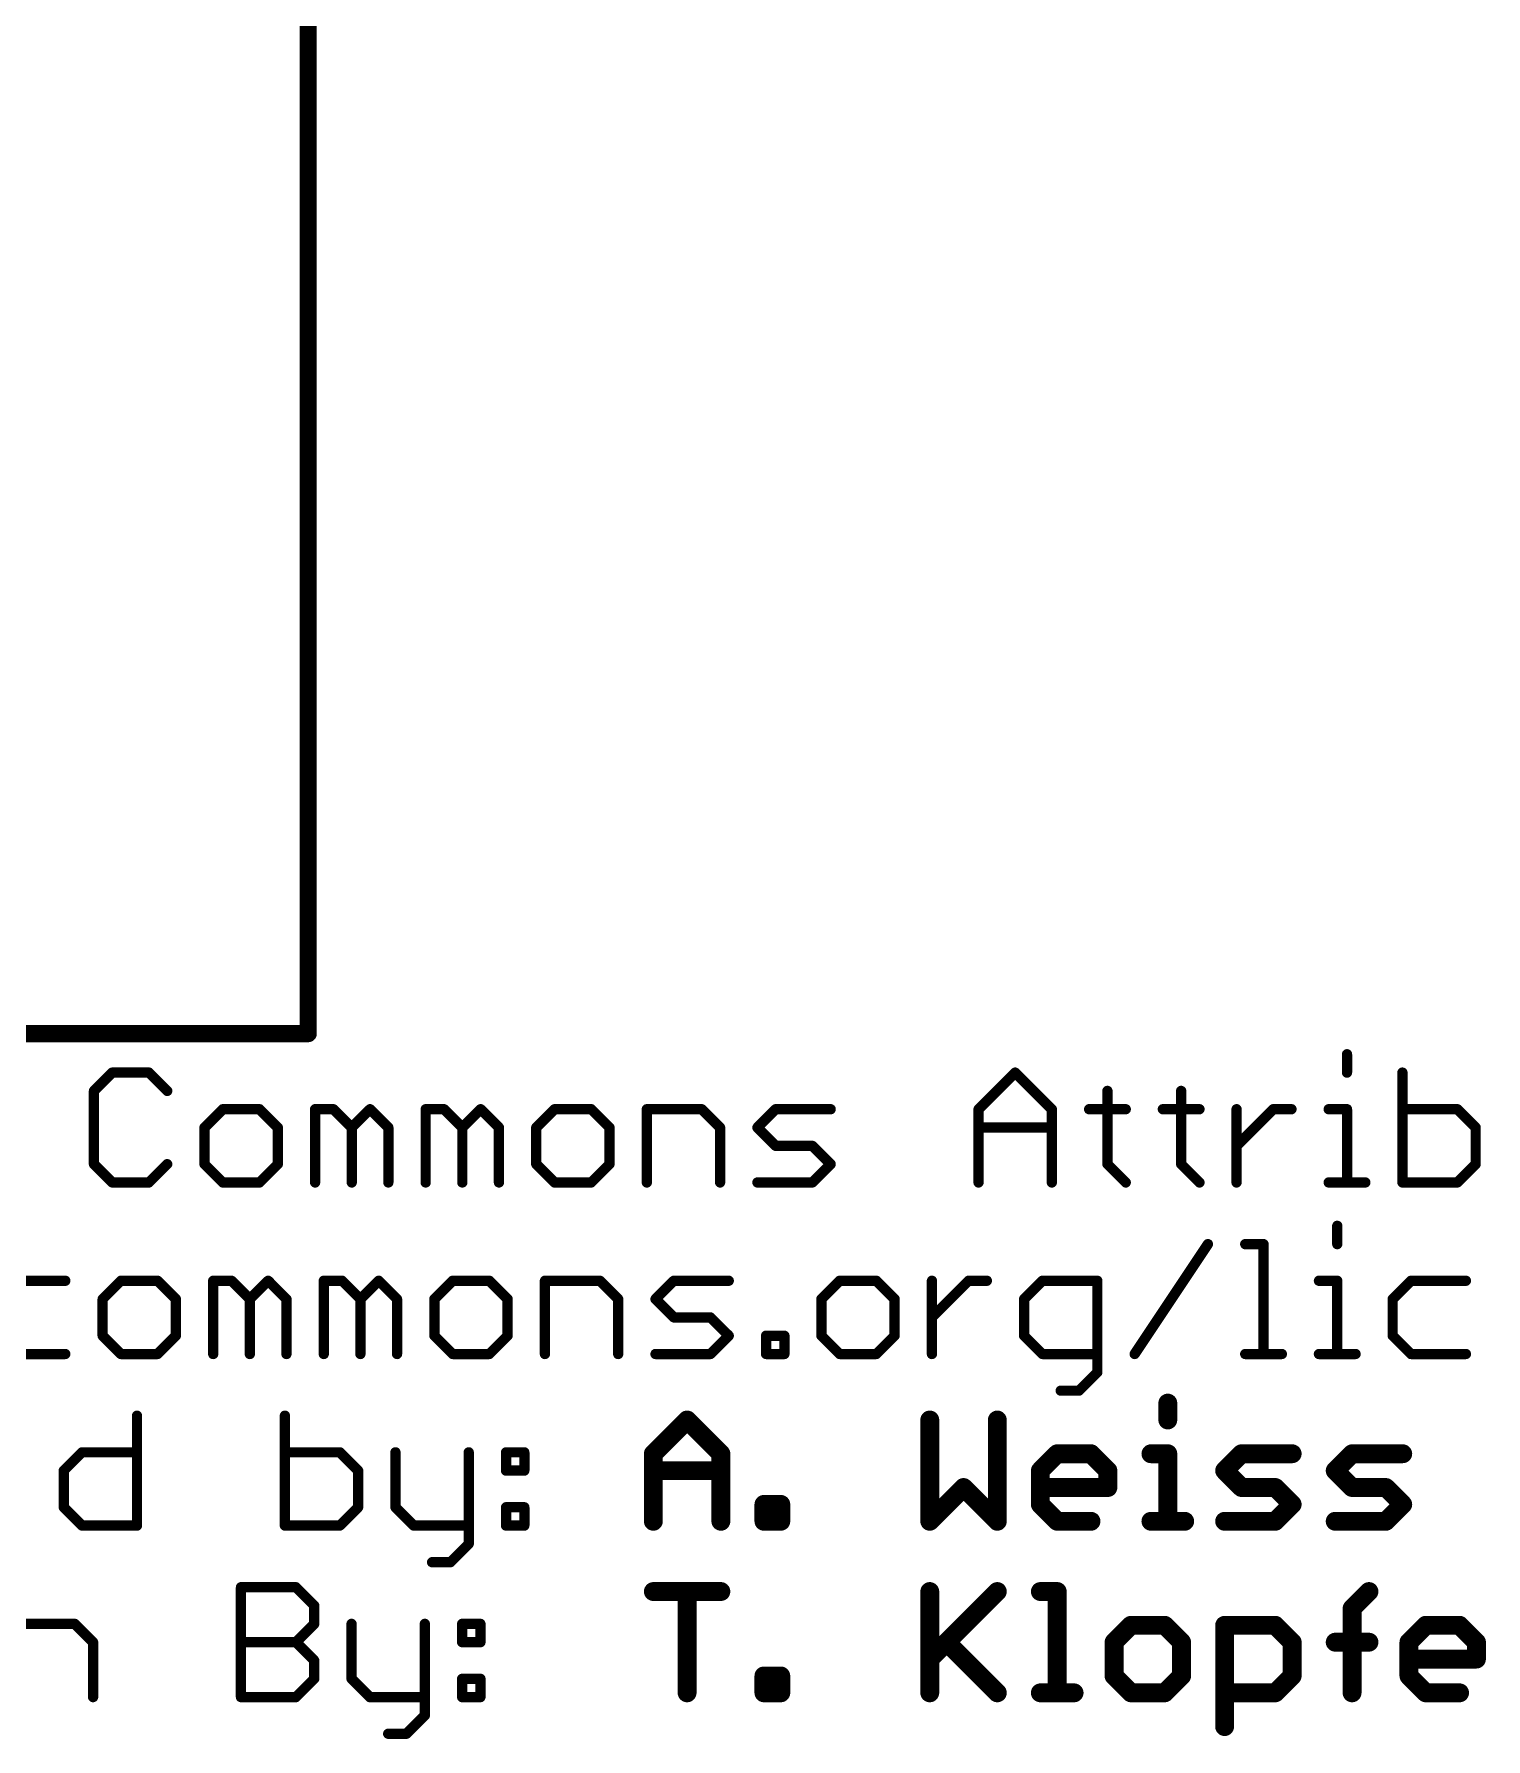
# Model space of a CAD drawing. Extents: x -25 to 82, y -26 to 60.
# Drawn here: x 17.64 to 39.14, y -25.94 to -0.7 of the extents above; entities that cross this region are included whole.
import ezdxf

# ---------------------------------------------------------------- set-up
doc = ezdxf.new("R2010")
doc.units = 0
for name, color, linetype in [('27', 253, 'CONTINUOUS'), ('48', 253, 'CONTINUOUS'), ('51', 53, 'CONTINUOUS')]:
    doc.layers.add(name, color=color, linetype=linetype)

msp = doc.modelspace()

# ---------------------------------------------------------------- linework, layer by layer
at = {"layer": '27', "const_width": 0.1524}
for points in [[(37.0803, -15.8056), (37.0803, -16.0768)], [(18.7987, -16.0768), (18.5275, -16.348)], [(19.341, -16.0768), (18.7987, -16.0768)], [(19.6122, -16.348), (19.341, -16.0768)], [(31.6248, -16.6191), (32.1671, -16.0768)], [(32.1671, -16.0768), (32.7094, -16.6191)], [(37.9005, -16.0768), (37.9005, -17.7038)], [(18.5275, -16.348), (18.5275, -17.4326)], [(33.5331, -16.348), (33.5331, -17.4326)], [(34.6245, -16.348), (34.6245, -17.4326)], [(20.4358, -16.6191), (20.1647, -16.8903)], [(20.9782, -16.6191), (20.4358, -16.6191)], [(21.2493, -16.8903), (20.9782, -16.6191)], [(21.8018, -17.7038), (21.8018, -16.6191)], [(21.8018, -16.6191), (22.073, -16.6191)], [(22.073, -16.6191), (22.3442, -16.8903)], [(22.3442, -16.8903), (22.6153, -16.6191)], [(22.6153, -16.6191), (22.8865, -16.8903)], [(23.439, -17.7038), (23.439, -16.6191)], [(23.439, -16.6191), (23.7102, -16.6191)], [(23.7102, -16.6191), (23.9813, -16.8903)], [(23.9813, -16.8903), (24.2525, -16.6191)], [(24.2525, -16.6191), (24.5237, -16.8903)], [(25.3473, -16.6191), (25.0762, -16.8903)], [(25.8896, -16.6191), (25.3473, -16.6191)], [(26.1608, -16.8903), (25.8896, -16.6191)], [(26.7133, -17.7038), (26.7133, -16.6191)], [(26.7133, -16.6191), (27.5268, -16.6191)], [(27.5268, -16.6191), (27.798, -16.8903)], [(28.3505, -16.8903), (28.6216, -16.6191)], [(28.6216, -16.6191), (29.4351, -16.6191)], [(31.6248, -17.7038), (31.6248, -16.6191)], [(32.7094, -16.6191), (32.7094, -17.7038)], [(33.2619, -16.6191), (33.8043, -16.6191)], [(34.3534, -16.6191), (34.8957, -16.6191)], [(35.4448, -17.7038), (35.4448, -16.6191)], [(35.4448, -17.1615), (35.9871, -16.6191)], [(35.9871, -16.6191), (36.2583, -16.6191)], [(36.8091, -16.6191), (37.0803, -16.6191)], [(37.0803, -16.6191), (37.0803, -17.7038)], [(38.714, -16.6191), (37.9005, -16.6191)], [(38.9852, -16.8903), (38.714, -16.6191)], [(20.1647, -16.8903), (20.1647, -17.4326)], [(21.2493, -17.4326), (21.2493, -16.8903)], [(22.3442, -16.8903), (22.3442, -17.7038)], [(22.8865, -16.8903), (22.8865, -17.7038)], [(23.9813, -16.8903), (23.9813, -17.7038)], [(24.5237, -16.8903), (24.5237, -17.7038)], [(25.0762, -16.8903), (25.0762, -17.4326)], [(26.1608, -17.4326), (26.1608, -16.8903)], [(27.798, -16.8903), (27.798, -17.7038)], [(28.6216, -17.1615), (28.3505, -16.8903)], [(31.6248, -16.8903), (32.7094, -16.8903)], [(38.9852, -17.4326), (38.9852, -16.8903)], [(29.164, -17.1615), (28.6216, -17.1615)], [(29.4351, -17.4326), (29.164, -17.1615)], [(18.5275, -17.4326), (18.7987, -17.7038)], [(19.341, -17.7038), (19.6122, -17.4326)], [(20.1647, -17.4326), (20.4358, -17.7038)], [(20.9782, -17.7038), (21.2493, -17.4326)], [(25.0762, -17.4326), (25.3473, -17.7038)], [(25.8896, -17.7038), (26.1608, -17.4326)], [(29.164, -17.7038), (29.4351, -17.4326)], [(33.5331, -17.4326), (33.8043, -17.7038)], [(34.6245, -17.4326), (34.8957, -17.7038)], [(38.714, -17.7038), (38.9852, -17.4326)], [(18.7987, -17.7038), (19.341, -17.7038)], [(20.4358, -17.7038), (20.9782, -17.7038)], [(25.3473, -17.7038), (25.8896, -17.7038)], [(28.3505, -17.7038), (29.164, -17.7038)], [(36.8091, -17.7038), (37.3514, -17.7038)], [(37.9005, -17.7038), (38.714, -17.7038)], [(36.9358, -18.3456), (36.9358, -18.6168)], [(33.9361, -20.2438), (35.0207, -18.6168)], [(35.5732, -18.6168), (35.8444, -18.6168)], [(35.8444, -18.6168), (35.8444, -20.2438)], [(18.1034, -19.1591), (17.2899, -19.1591)], [(18.9271, -19.1591), (18.6559, -19.4303)], [(19.4694, -19.1591), (18.9271, -19.1591)], [(19.7406, -19.4303), (19.4694, -19.1591)], [(20.2931, -20.2438), (20.2931, -19.1591)], [(20.2931, -19.1591), (20.5643, -19.1591)], [(20.5643, -19.1591), (20.8354, -19.4303)], [(20.8354, -19.4303), (21.1066, -19.1591)], [(21.1066, -19.1591), (21.3777, -19.4303)], [(21.9302, -20.2438), (21.9302, -19.1591)], [(21.9302, -19.1591), (22.2014, -19.1591)], [(22.2014, -19.1591), (22.4726, -19.4303)], [(22.4726, -19.4303), (22.7437, -19.1591)], [(22.7437, -19.1591), (23.0149, -19.4303)], [(23.8386, -19.1591), (23.5674, -19.4303)], [(24.3809, -19.1591), (23.8386, -19.1591)], [(24.6521, -19.4303), (24.3809, -19.1591)], [(25.2046, -20.2438), (25.2046, -19.1591)], [(25.2046, -19.1591), (26.0181, -19.1591)], [(26.0181, -19.1591), (26.2892, -19.4303)], [(26.8417, -19.4303), (27.1129, -19.1591)], [(27.1129, -19.1591), (27.9264, -19.1591)], [(29.5686, -19.1591), (29.2974, -19.4303)], [(30.1109, -19.1591), (29.5686, -19.1591)], [(30.3821, -19.4303), (30.1109, -19.1591)], [(30.9346, -20.2438), (30.9346, -19.1591)], [(30.9346, -19.7015), (31.4769, -19.1591)], [(31.4769, -19.1591), (31.7481, -19.1591)], [(32.5701, -19.1591), (32.2989, -19.4303)], [(33.3836, -19.1591), (32.5701, -19.1591)], [(33.3836, -20.515), (33.3836, -19.1591)], [(36.6647, -19.1591), (36.9358, -19.1591)], [(36.9358, -19.1591), (36.9358, -20.2438)], [(38.0273, -19.1591), (37.7561, -19.4303)], [(38.8407, -19.1591), (38.0273, -19.1591)], [(18.6559, -19.4303), (18.6559, -19.9726)], [(19.7406, -19.9726), (19.7406, -19.4303)], [(20.8354, -19.4303), (20.8354, -20.2438)], [(21.3777, -19.4303), (21.3777, -20.2438)], [(22.4726, -19.4303), (22.4726, -20.2438)], [(23.0149, -19.4303), (23.0149, -20.2438)], [(23.5674, -19.4303), (23.5674, -19.9726)], [(24.6521, -19.9726), (24.6521, -19.4303)], [(26.2892, -19.4303), (26.2892, -20.2438)], [(27.1129, -19.7015), (26.8417, -19.4303)], [(29.2974, -19.4303), (29.2974, -19.9726)], [(30.3821, -19.9726), (30.3821, -19.4303)], [(32.2989, -19.4303), (32.2989, -19.9726)], [(37.7561, -19.4303), (37.7561, -19.9726)], [(27.6552, -19.7015), (27.1129, -19.7015)], [(27.9264, -19.9726), (27.6552, -19.7015)], [(18.6559, -19.9726), (18.9271, -20.2438)], [(19.4694, -20.2438), (19.7406, -19.9726)], [(23.5674, -19.9726), (23.8386, -20.2438)], [(24.3809, -20.2438), (24.6521, -19.9726)], [(27.6552, -20.2438), (27.9264, -19.9726)], [(28.4789, -20.2438), (28.4789, -19.9726)], [(28.4789, -19.9726), (28.75, -19.9726)], [(28.75, -19.9726), (28.75, -20.2438)], [(29.2974, -19.9726), (29.5686, -20.2438)], [(30.1109, -20.2438), (30.3821, -19.9726)], [(32.2989, -19.9726), (32.5701, -20.2438)], [(37.7561, -19.9726), (38.0273, -20.2438)], [(17.2899, -20.2438), (18.1034, -20.2438)], [(18.9271, -20.2438), (19.4694, -20.2438)], [(23.8386, -20.2438), (24.3809, -20.2438)], [(26.8417, -20.2438), (27.6552, -20.2438)], [(28.75, -20.2438), (28.4789, -20.2438)], [(29.5686, -20.2438), (30.1109, -20.2438)], [(32.5701, -20.2438), (33.3836, -20.2438)], [(35.5732, -20.2438), (36.1155, -20.2438)], [(36.6647, -20.2438), (37.207, -20.2438)], [(38.0273, -20.2438), (38.8407, -20.2438)], [(33.1124, -20.7861), (33.3836, -20.515)], [(32.8412, -20.7861), (33.1124, -20.7861)], [(19.1648, -21.1568), (19.1648, -22.7838)], [(21.3544, -21.1568), (21.3544, -22.7838)], [(18.0801, -21.9703), (18.3513, -21.6991)], [(18.3513, -21.6991), (19.1648, -21.6991)], [(22.1679, -21.6991), (21.3544, -21.6991)], [(22.4391, -21.9703), (22.1679, -21.6991)], [(22.9916, -21.6991), (22.9916, -22.5126)], [(24.0762, -21.6991), (24.0762, -23.055)], [(24.6287, -21.6991), (24.8999, -21.6991)], [(24.6287, -21.9703), (24.6287, -21.6991)], [(24.8999, -21.6991), (24.8999, -21.9703)], [(18.0801, -22.5126), (18.0801, -21.9703)], [(22.4391, -22.5126), (22.4391, -21.9703)], [(24.8999, -21.9703), (24.6287, -21.9703)], [(18.3513, -22.7838), (18.0801, -22.5126)], [(22.1679, -22.7838), (22.4391, -22.5126)], [(22.9916, -22.5126), (23.2628, -22.7838)], [(24.6287, -22.5126), (24.8999, -22.5126)], [(24.6287, -22.7838), (24.6287, -22.5126)], [(24.8999, -22.5126), (24.8999, -22.7838)], [(19.1648, -22.7838), (18.3513, -22.7838)], [(21.3544, -22.7838), (22.1679, -22.7838)], [(23.2628, -22.7838), (24.0762, -22.7838)], [(24.8999, -22.7838), (24.6287, -22.7838)], [(24.0762, -23.055), (23.8051, -23.3261)], [(23.8051, -23.3261), (23.5339, -23.3261)], [(20.7042, -25.3238), (20.7042, -23.6968)], [(20.7042, -23.6968), (21.5177, -23.6968)], [(21.5177, -23.6968), (21.7888, -23.968)], [(21.7888, -23.968), (21.7888, -24.2391)], [(17.4299, -24.2391), (18.2433, -24.2391)], [(18.2433, -24.2391), (18.5145, -24.5103)], [(21.7888, -24.2391), (21.5177, -24.5103)], [(22.3413, -24.2391), (22.3413, -25.0526)], [(23.426, -24.2391), (23.426, -25.595)], [(23.9785, -24.2391), (24.2496, -24.2391)], [(23.9785, -24.5103), (23.9785, -24.2391)], [(24.2496, -24.2391), (24.2496, -24.5103)], [(18.5145, -24.5103), (18.5145, -25.3238)], [(20.7042, -24.5103), (21.5177, -24.5103)], [(21.5177, -24.5103), (21.7888, -24.7815)], [(24.2496, -24.5103), (23.9785, -24.5103)], [(21.7888, -24.7815), (21.7888, -25.0526)], [(21.7888, -25.0526), (21.5177, -25.3238)], [(22.3413, -25.0526), (22.6125, -25.3238)], [(23.9785, -25.0526), (24.2496, -25.0526)], [(23.9785, -25.3238), (23.9785, -25.0526)], [(24.2496, -25.0526), (24.2496, -25.3238)], [(21.5177, -25.3238), (20.7042, -25.3238)], [(22.6125, -25.3238), (23.426, -25.3238)], [(24.2496, -25.3238), (23.9785, -25.3238)], [(23.426, -25.595), (23.1548, -25.8661)], [(23.1548, -25.8661), (22.8837, -25.8661)]]:
    msp.add_lwpolyline(points, dxfattribs=at)
at = {"layer": '27', "const_width": 0.0762}
for points in [[(37.1184, -15.8056, 1), (37.0422, -15.8056)], [(18.7987, -16.0387, 1), (18.7987, -16.1149)], [(18.8256, -16.1038, 1), (18.7717, -16.0499)], [(19.368, -16.0499, 1), (19.3141, -16.1038)], [(19.341, -16.1149, 1), (19.341, -16.0387)], [(32.194, -16.0499, 1), (32.1402, -16.1038)], [(32.194, -16.1038, 1), (32.1402, -16.0499)], [(37.0422, -16.0768, 1), (37.1184, -16.0768)], [(37.9386, -16.0768, 1), (37.8624, -16.0768)], [(18.5656, -16.348, 1), (18.4894, -16.348)], [(18.5006, -16.321, 1), (18.5545, -16.3749)], [(19.5852, -16.3749, 1), (19.6391, -16.321)], [(33.5712, -16.348, 1), (33.495, -16.348)], [(34.6626, -16.348, 1), (34.5864, -16.348)], [(20.4358, -16.581, 1), (20.4358, -16.6572)], [(20.4628, -16.6461, 1), (20.4089, -16.5922)], [(21.0051, -16.5922, 1), (20.9512, -16.6461)], [(20.9782, -16.6572, 1), (20.9782, -16.581)], [(21.8399, -16.6191, 1), (21.7637, -16.6191)], [(21.8018, -16.581, 1), (21.8018, -16.6572)], [(22.0999, -16.5922, 1), (22.0461, -16.6461)], [(22.073, -16.6572, 1), (22.073, -16.581)], [(22.6423, -16.5922, 1), (22.5884, -16.6461)], [(22.6423, -16.6461, 1), (22.5884, -16.5922)], [(23.4771, -16.6191, 1), (23.4009, -16.6191)], [(23.439, -16.581, 1), (23.439, -16.6572)], [(23.7371, -16.5922, 1), (23.6832, -16.6461)], [(23.7102, -16.6572, 1), (23.7102, -16.581)], [(24.2794, -16.5922, 1), (24.2255, -16.6461)], [(24.2794, -16.6461, 1), (24.2255, -16.5922)], [(25.3473, -16.581, 1), (25.3473, -16.6572)], [(25.3743, -16.6461, 1), (25.3204, -16.5922)], [(25.9166, -16.5922, 1), (25.8627, -16.6461)], [(25.8896, -16.6572, 1), (25.8896, -16.581)], [(26.7514, -16.6191, 1), (26.6752, -16.6191)], [(26.7133, -16.581, 1), (26.7133, -16.6572)], [(27.5537, -16.5922, 1), (27.4999, -16.6461)], [(27.5268, -16.6572, 1), (27.5268, -16.581)], [(28.6216, -16.581, 1), (28.6216, -16.6572)], [(28.6486, -16.6461, 1), (28.5947, -16.5922)], [(29.4351, -16.6572, 1), (29.4351, -16.581)], [(31.5978, -16.5922, 1), (31.6517, -16.6461)], [(31.6629, -16.6191, 1), (31.5867, -16.6191)], [(32.7475, -16.6191, 1), (32.6713, -16.6191)], [(32.6825, -16.6461, 1), (32.7364, -16.5922)], [(33.2619, -16.581, 1), (33.2619, -16.6572)], [(33.8043, -16.6572, 1), (33.8043, -16.581)], [(34.3534, -16.581, 1), (34.3534, -16.6572)], [(34.8957, -16.6572, 1), (34.8957, -16.581)], [(35.4829, -16.6191, 1), (35.4067, -16.6191)], [(35.9871, -16.581, 1), (35.9871, -16.6572)], [(36.0141, -16.6461, 1), (35.9602, -16.5922)], [(36.2583, -16.6572, 1), (36.2583, -16.581)], [(36.8091, -16.581, 1), (36.8091, -16.6572)], [(37.1184, -16.6191, 1), (37.0422, -16.6191)], [(37.0803, -16.6572, 1), (37.0803, -16.581)], [(37.9005, -16.581, 1), (37.9005, -16.6572)], [(38.741, -16.5922, 1), (38.6871, -16.6461)], [(38.714, -16.6572, 1), (38.714, -16.581)], [(20.2028, -16.8903, 1), (20.1266, -16.8903)], [(20.1377, -16.8634, 1), (20.1916, -16.9172)], [(21.2874, -16.8903, 1), (21.2112, -16.8903)], [(21.2224, -16.9172, 1), (21.2763, -16.8634)], [(22.3823, -16.8903, 1), (22.3061, -16.8903)], [(22.3172, -16.8634, 1), (22.3711, -16.9172)], [(22.3172, -16.9172, 1), (22.3711, -16.8634)], [(22.9246, -16.8903, 1), (22.8484, -16.8903)], [(22.8596, -16.9172, 1), (22.9134, -16.8634)], [(24.0194, -16.8903, 1), (23.9432, -16.8903)], [(23.9544, -16.8634, 1), (24.0083, -16.9172)], [(23.9544, -16.9172, 1), (24.0083, -16.8634)], [(24.5618, -16.8903, 1), (24.4856, -16.8903)], [(24.4967, -16.9172, 1), (24.5506, -16.8634)], [(25.1143, -16.8903, 1), (25.0381, -16.8903)], [(25.0492, -16.8634, 1), (25.1031, -16.9172)], [(26.1989, -16.8903, 1), (26.1227, -16.8903)], [(26.1339, -16.9172, 1), (26.1878, -16.8634)], [(27.8361, -16.8903, 1), (27.7599, -16.8903)], [(27.771, -16.9172, 1), (27.8249, -16.8634)], [(28.3774, -16.8634, 1), (28.3235, -16.9172)], [(28.3235, -16.8634, 1), (28.3774, -16.9172)], [(31.6248, -16.8522, 1), (31.6248, -16.9284)], [(32.7094, -16.9284, 1), (32.7094, -16.8522)], [(39.0233, -16.8903, 1), (38.9471, -16.8903)], [(38.9583, -16.9172, 1), (39.0121, -16.8634)], [(28.6216, -17.1234, 1), (28.6216, -17.1996)], [(28.5947, -17.1884, 1), (28.6486, -17.1345)], [(29.1909, -17.1345, 1), (29.137, -17.1884)], [(29.164, -17.1996, 1), (29.164, -17.1234)], [(35.4179, -17.1345, 1), (35.4717, -17.1884)], [(18.5545, -17.4057, 1), (18.5006, -17.4596)], [(18.4894, -17.4326, 1), (18.5656, -17.4326)], [(19.6391, -17.4596, 1), (19.5852, -17.4057)], [(20.1916, -17.4057, 1), (20.1377, -17.4596)], [(20.1266, -17.4326, 1), (20.2028, -17.4326)], [(21.2112, -17.4326, 1), (21.2874, -17.4326)], [(21.2763, -17.4596, 1), (21.2224, -17.4057)], [(25.1031, -17.4057, 1), (25.0492, -17.4596)], [(25.0381, -17.4326, 1), (25.1143, -17.4326)], [(26.1227, -17.4326, 1), (26.1989, -17.4326)], [(26.1877, -17.4596, 1), (26.1339, -17.4057)], [(29.4621, -17.4596, 1), (29.4082, -17.4057)], [(29.4082, -17.4596, 1), (29.4621, -17.4057)], [(33.56, -17.4057, 1), (33.5062, -17.4596)], [(33.495, -17.4326, 1), (33.5712, -17.4326)], [(34.6515, -17.4057, 1), (34.5976, -17.4596)], [(34.5864, -17.4326, 1), (34.6626, -17.4326)], [(38.9471, -17.4326, 1), (39.0233, -17.4326)], [(39.0121, -17.4596, 1), (38.9583, -17.4057)], [(18.7987, -17.6657, 1), (18.7987, -17.7419)], [(18.7717, -17.7307, 1), (18.8256, -17.6769)], [(19.3141, -17.6769, 1), (19.368, -17.7307)], [(19.341, -17.7419, 1), (19.341, -17.6657)], [(20.4358, -17.6657, 1), (20.4358, -17.7419)], [(20.4089, -17.7307, 1), (20.4628, -17.6769)], [(20.9512, -17.6769, 1), (21.0051, -17.7307)], [(20.9782, -17.7419, 1), (20.9782, -17.6657)], [(21.7637, -17.7038, 1), (21.8399, -17.7038)], [(22.3061, -17.7038, 1), (22.3823, -17.7038)], [(22.8484, -17.7038, 1), (22.9246, -17.7038)], [(23.4009, -17.7038, 1), (23.4771, -17.7038)], [(23.9432, -17.7038, 1), (24.0194, -17.7038)], [(24.4856, -17.7038, 1), (24.5618, -17.7038)], [(25.3473, -17.6657, 1), (25.3473, -17.7419)], [(25.3204, -17.7307, 1), (25.3743, -17.6769)], [(25.8627, -17.6769, 1), (25.9166, -17.7307)], [(25.8896, -17.7419, 1), (25.8896, -17.6657)], [(26.6752, -17.7038, 1), (26.7514, -17.7038)], [(27.7599, -17.7038, 1), (27.8361, -17.7038)], [(28.3505, -17.6657, 1), (28.3505, -17.7419)], [(29.137, -17.6769, 1), (29.1909, -17.7307)], [(29.164, -17.7419, 1), (29.164, -17.6657)], [(31.5867, -17.7038, 1), (31.6629, -17.7038)], [(32.6713, -17.7038, 1), (32.7475, -17.7038)], [(33.7773, -17.7307, 1), (33.8312, -17.6769)], [(34.8688, -17.7307, 1), (34.9226, -17.6769)], [(35.4067, -17.7038, 1), (35.4829, -17.7038)], [(36.8091, -17.6657, 1), (36.8091, -17.7419)], [(37.0422, -17.7038, 1), (37.1184, -17.7038)], [(37.3514, -17.7419, 1), (37.3514, -17.6657)], [(37.9005, -17.6657, 1), (37.9005, -17.7419)], [(37.8624, -17.7038, 1), (37.9386, -17.7038)], [(38.6871, -17.6769, 1), (38.741, -17.7307)], [(38.714, -17.7419, 1), (38.714, -17.6657)], [(36.9739, -18.3456, 1), (36.8977, -18.3456)], [(35.0524, -18.6379, 1), (34.989, -18.5957)], [(35.5732, -18.5787, 1), (35.5732, -18.6549)], [(35.8825, -18.6168, 1), (35.8063, -18.6168)], [(35.8444, -18.6549, 1), (35.8444, -18.5787)], [(36.8977, -18.6168, 1), (36.9739, -18.6168)], [(18.1034, -19.1972, 1), (18.1034, -19.121)], [(18.9271, -19.121, 1), (18.9271, -19.1972)], [(18.954, -19.1861, 1), (18.9002, -19.1322)], [(19.4964, -19.1322, 1), (19.4425, -19.1861)], [(19.4694, -19.1972, 1), (19.4694, -19.121)], [(20.3312, -19.1591, 1), (20.255, -19.1591)], [(20.2931, -19.121, 1), (20.2931, -19.1972)], [(20.5912, -19.1322, 1), (20.5373, -19.1861)], [(20.5643, -19.1972, 1), (20.5643, -19.121)], [(21.1335, -19.1322, 1), (21.0796, -19.1861)], [(21.1335, -19.1861, 1), (21.0796, -19.1322)], [(21.9683, -19.1591, 1), (21.8921, -19.1591)], [(21.9302, -19.121, 1), (21.9302, -19.1972)], [(22.2283, -19.1322, 1), (22.1745, -19.1861)], [(22.2014, -19.1972, 1), (22.2014, -19.121)], [(22.7707, -19.1322, 1), (22.7168, -19.1861)], [(22.7707, -19.1861, 1), (22.7168, -19.1322)], [(23.8386, -19.121, 1), (23.8386, -19.1972)], [(23.8655, -19.1861, 1), (23.8116, -19.1322)], [(24.4078, -19.1322, 1), (24.354, -19.1861)], [(24.3809, -19.1972, 1), (24.3809, -19.121)], [(25.2427, -19.1591, 1), (25.1665, -19.1591)], [(25.2046, -19.121, 1), (25.2046, -19.1972)], [(26.045, -19.1322, 1), (25.9911, -19.1861)], [(26.0181, -19.1972, 1), (26.0181, -19.121)], [(27.1129, -19.121, 1), (27.1129, -19.1972)], [(27.1398, -19.1861, 1), (27.0859, -19.1322)], [(27.9264, -19.1972, 1), (27.9264, -19.121)], [(29.5686, -19.121, 1), (29.5686, -19.1972)], [(29.5956, -19.1861, 1), (29.5417, -19.1322)], [(30.1379, -19.1322, 1), (30.084, -19.1861)], [(30.1109, -19.1972, 1), (30.1109, -19.121)], [(30.9727, -19.1591, 1), (30.8965, -19.1591)], [(31.4769, -19.121, 1), (31.4769, -19.1972)], [(31.5039, -19.1861, 1), (31.45, -19.1322)], [(31.7481, -19.1972, 1), (31.7481, -19.121)], [(32.5701, -19.121, 1), (32.5701, -19.1972)], [(32.597, -19.1861, 1), (32.5431, -19.1322)], [(33.4217, -19.1591, 1), (33.3455, -19.1591)], [(33.3836, -19.1972, 1), (33.3836, -19.121)], [(36.6647, -19.121, 1), (36.6647, -19.1972)], [(36.9739, -19.1591, 1), (36.8977, -19.1591)], [(36.9358, -19.1972, 1), (36.9358, -19.121)], [(38.0273, -19.121, 1), (38.0273, -19.1972)], [(38.0542, -19.1861, 1), (38.0003, -19.1322)], [(38.8407, -19.1972, 1), (38.8407, -19.121)], [(18.694, -19.4303, 1), (18.6178, -19.4303)], [(18.629, -19.4034, 1), (18.6829, -19.4572)], [(19.7787, -19.4303, 1), (19.7025, -19.4303)], [(19.7136, -19.4572, 1), (19.7675, -19.4034)], [(20.8735, -19.4303, 1), (20.7973, -19.4303)], [(20.8085, -19.4034, 1), (20.8624, -19.4572)], [(20.8085, -19.4572, 1), (20.8624, -19.4034)], [(21.4158, -19.4303, 1), (21.3396, -19.4303)], [(21.3508, -19.4572, 1), (21.4047, -19.4034)], [(22.5107, -19.4303, 1), (22.4345, -19.4303)], [(22.4456, -19.4034, 1), (22.4995, -19.4572)], [(22.4456, -19.4572, 1), (22.4995, -19.4034)], [(23.053, -19.4303, 1), (22.9768, -19.4303)], [(22.988, -19.4572, 1), (23.0418, -19.4034)], [(23.6055, -19.4303, 1), (23.5293, -19.4303)], [(23.5405, -19.4034, 1), (23.5943, -19.4572)], [(24.6902, -19.4303, 1), (24.614, -19.4303)], [(24.6251, -19.4572, 1), (24.679, -19.4034)], [(26.3273, -19.4303, 1), (26.2511, -19.4303)], [(26.2623, -19.4572, 1), (26.3162, -19.4034)], [(26.8687, -19.4034, 1), (26.8148, -19.4572)], [(26.8148, -19.4034, 1), (26.8687, -19.4572)], [(29.3355, -19.4303, 1), (29.2593, -19.4303)], [(29.2705, -19.4034, 1), (29.3244, -19.4572)], [(30.4202, -19.4303, 1), (30.344, -19.4303)], [(30.3552, -19.4572, 1), (30.409, -19.4034)], [(32.337, -19.4303, 1), (32.2608, -19.4303)], [(32.272, -19.4034, 1), (32.3258, -19.4572)], [(37.7942, -19.4303, 1), (37.718, -19.4303)], [(37.7291, -19.4034, 1), (37.783, -19.4572)], [(27.1129, -19.6634, 1), (27.1129, -19.7396)], [(27.0859, -19.7284, 1), (27.1398, -19.6745)], [(27.6821, -19.6745, 1), (27.6283, -19.7284)], [(27.6552, -19.7396, 1), (27.6552, -19.6634)], [(30.9077, -19.6745, 1), (30.9615, -19.7284)], [(18.6829, -19.9457, 1), (18.629, -19.9996)], [(18.6178, -19.9726, 1), (18.694, -19.9726)], [(19.7025, -19.9726, 1), (19.7787, -19.9726)], [(19.7675, -19.9996, 1), (19.7137, -19.9457)], [(23.5943, -19.9457, 1), (23.5405, -19.9996)], [(23.5293, -19.9726, 1), (23.6055, -19.9726)], [(24.614, -19.9726, 1), (24.6902, -19.9726)], [(24.679, -19.9996, 1), (24.6251, -19.9457)], [(27.9533, -19.9996, 1), (27.8994, -19.9457)], [(27.8994, -19.9996, 1), (27.9533, -19.9457)], [(28.517, -19.9726, 1), (28.4408, -19.9726)], [(28.4789, -19.9345, 1), (28.4789, -20.0107)], [(28.7881, -19.9726, 1), (28.7119, -19.9726)], [(28.75, -20.0107, 1), (28.75, -19.9345)], [(29.3244, -19.9457, 1), (29.2705, -19.9996)], [(29.2593, -19.9726, 1), (29.3355, -19.9726)], [(30.344, -19.9726, 1), (30.4202, -19.9726)], [(30.409, -19.9996, 1), (30.3552, -19.9457)], [(32.3258, -19.9457, 1), (32.272, -19.9996)], [(32.2608, -19.9726, 1), (32.337, -19.9726)], [(37.783, -19.9457, 1), (37.7291, -19.9996)], [(37.718, -19.9726, 1), (37.7942, -19.9726)], [(18.1034, -20.2819, 1), (18.1034, -20.2057)], [(18.9271, -20.2057, 1), (18.9271, -20.2819)], [(18.9002, -20.2707, 1), (18.954, -20.2169)], [(19.4425, -20.2169, 1), (19.4964, -20.2707)], [(19.4694, -20.2819, 1), (19.4694, -20.2057)], [(23.8386, -20.2057, 1), (23.8386, -20.2819)], [(23.8116, -20.2707, 1), (23.8655, -20.2169)], [(24.354, -20.2169, 1), (24.4078, -20.2707)], [(24.3809, -20.2819, 1), (24.3809, -20.2057)], [(26.8417, -20.2057, 1), (26.8417, -20.2819)], [(27.6283, -20.2169, 1), (27.6821, -20.2707)], [(27.6552, -20.2819, 1), (27.6552, -20.2057)], [(28.4789, -20.2057, 1), (28.4789, -20.2819)], [(28.75, -20.2819, 1), (28.75, -20.2057)], [(29.5686, -20.2057, 1), (29.5686, -20.2819)], [(29.5417, -20.2707, 1), (29.5956, -20.2169)], [(30.084, -20.2169, 1), (30.1379, -20.2707)], [(30.1109, -20.2819, 1), (30.1109, -20.2057)], [(32.5701, -20.2057, 1), (32.5701, -20.2819)], [(32.5431, -20.2707, 1), (32.597, -20.2169)], [(33.3836, -20.2819, 1), (33.3836, -20.2057)], [(33.9044, -20.2227, 1), (33.9678, -20.2649)], [(35.5732, -20.2057, 1), (35.5732, -20.2819)], [(36.1155, -20.2819, 1), (36.1155, -20.2057)], [(36.6647, -20.2057, 1), (36.6647, -20.2819)], [(37.207, -20.2819, 1), (37.207, -20.2057)], [(38.0273, -20.2057, 1), (38.0273, -20.2819)], [(38.0003, -20.2707, 1), (38.0542, -20.2169)], [(38.8407, -20.2819, 1), (38.8407, -20.2057)], [(20.255, -20.2438, 1), (20.3312, -20.2438)], [(20.7973, -20.2438, 1), (20.8735, -20.2438)], [(21.3396, -20.2438, 1), (21.4158, -20.2438)], [(21.8921, -20.2438, 1), (21.9683, -20.2438)], [(22.4345, -20.2438, 1), (22.5107, -20.2438)], [(22.9768, -20.2438, 1), (23.053, -20.2438)], [(25.1665, -20.2438, 1), (25.2427, -20.2438)], [(26.2511, -20.2438, 1), (26.3273, -20.2438)], [(28.4408, -20.2438, 1), (28.517, -20.2438)], [(28.7119, -20.2438, 1), (28.7881, -20.2438)], [(30.8965, -20.2438, 1), (30.9727, -20.2438)], [(33.4105, -20.5419, 1), (33.3566, -20.488)], [(35.8063, -20.2438, 1), (35.8825, -20.2438)], [(36.8977, -20.2438, 1), (36.9739, -20.2438)], [(33.3455, -20.515, 1), (33.4217, -20.515)], [(32.8412, -20.748, 1), (32.8412, -20.8242)], [(33.0855, -20.7592, 1), (33.1393, -20.8131)], [(33.1124, -20.8242, 1), (33.1124, -20.748)], [(19.2029, -21.1568, 1), (19.1267, -21.1568)], [(21.3925, -21.1568, 1), (21.3163, -21.1568)], [(18.3513, -21.661, 1), (18.3513, -21.7372)], [(18.3782, -21.7261, 1), (18.3243, -21.6722)], [(19.1648, -21.7372, 1), (19.1648, -21.661)], [(21.3544, -21.661, 1), (21.3544, -21.7372)], [(22.1949, -21.6722, 1), (22.141, -21.7261)], [(22.1679, -21.7372, 1), (22.1679, -21.661)], [(23.0297, -21.6991, 1), (22.9535, -21.6991)], [(24.1143, -21.6991, 1), (24.0381, -21.6991)], [(24.6287, -21.661, 1), (24.6287, -21.7372)], [(24.6668, -21.6991, 1), (24.5906, -21.6991)], [(24.938, -21.6991, 1), (24.8618, -21.6991)], [(24.8999, -21.7372, 1), (24.8999, -21.661)], [(18.1182, -21.9703, 1), (18.042, -21.9703)], [(18.0532, -21.9434, 1), (18.1071, -21.9972)], [(22.4772, -21.9703, 1), (22.401, -21.9703)], [(22.4121, -21.9972, 1), (22.466, -21.9434)], [(24.6287, -21.9322, 1), (24.6287, -22.0084)], [(24.5906, -21.9703, 1), (24.6668, -21.9703)], [(24.8618, -21.9703, 1), (24.938, -21.9703)], [(24.8999, -22.0084, 1), (24.8999, -21.9322)], [(18.1071, -22.4857, 1), (18.0532, -22.5396)], [(22.466, -22.5396, 1), (22.4122, -22.4857)], [(23.0185, -22.4857, 1), (22.9646, -22.5396)], [(24.6287, -22.4745, 1), (24.6287, -22.5507)], [(24.6668, -22.5126, 1), (24.5906, -22.5126)], [(24.938, -22.5126, 1), (24.8618, -22.5126)], [(24.8999, -22.5507, 1), (24.8999, -22.4745)], [(18.042, -22.5126, 1), (18.1182, -22.5126)], [(18.3513, -22.7457, 1), (18.3513, -22.8219)], [(19.1648, -22.8219, 1), (19.1648, -22.7457)], [(21.3544, -22.7457, 1), (21.3544, -22.8219)], [(22.1679, -22.8219, 1), (22.1679, -22.7457)], [(22.401, -22.5126, 1), (22.4772, -22.5126)], [(22.9535, -22.5126, 1), (23.0297, -22.5126)], [(23.2628, -22.7457, 1), (23.2628, -22.8219)], [(24.0762, -22.8219, 1), (24.0762, -22.7457)], [(24.6287, -22.7457, 1), (24.6287, -22.8219)], [(24.8999, -22.8219, 1), (24.8999, -22.7457)], [(18.3243, -22.8107, 1), (18.3782, -22.7569)], [(19.1267, -22.7838, 1), (19.2029, -22.7838)], [(21.3163, -22.7838, 1), (21.3925, -22.7838)], [(22.141, -22.7569, 1), (22.1949, -22.8107)], [(23.2358, -22.8107, 1), (23.2897, -22.7569)], [(24.5906, -22.7838, 1), (24.6668, -22.7838)], [(24.8618, -22.7838, 1), (24.938, -22.7838)], [(24.0381, -23.055, 1), (24.1143, -23.055)], [(24.1032, -23.0819, 1), (24.0493, -23.028)], [(23.5339, -23.288, 1), (23.5339, -23.3642)], [(23.7781, -23.2992, 1), (23.832, -23.3531)], [(23.8051, -23.3642, 1), (23.8051, -23.288)], [(20.7423, -23.6968, 1), (20.6661, -23.6968)], [(20.7042, -23.6587, 1), (20.7042, -23.7349)], [(21.5446, -23.6699, 1), (21.4907, -23.7238)], [(21.5177, -23.7349, 1), (21.5177, -23.6587)], [(21.8269, -23.968, 1), (21.7507, -23.968)], [(21.7619, -23.9949, 1), (21.8158, -23.941)], [(18.2703, -24.2122, 1), (18.2164, -24.2661)], [(18.2433, -24.2772, 1), (18.2433, -24.201)], [(21.7507, -24.2391, 1), (21.8269, -24.2391)], [(21.8158, -24.2661, 1), (21.7619, -24.2122)], [(22.3794, -24.2391, 1), (22.3032, -24.2391)], [(23.4641, -24.2391, 1), (23.3879, -24.2391)], [(23.9785, -24.201, 1), (23.9785, -24.2772)], [(24.0166, -24.2391, 1), (23.9404, -24.2391)], [(24.2877, -24.2391, 1), (24.2115, -24.2391)], [(24.2496, -24.2772, 1), (24.2496, -24.201)], [(18.5526, -24.5103, 1), (18.4764, -24.5103)], [(18.4876, -24.5372, 1), (18.5415, -24.4834)], [(20.7042, -24.4722, 1), (20.7042, -24.5484)], [(21.5446, -24.4834, 1), (21.4907, -24.5372)], [(21.4907, -24.4834, 1), (21.5446, -24.5372)], [(21.5177, -24.5484, 1), (21.5177, -24.4722)], [(23.9785, -24.4722, 1), (23.9785, -24.5484)], [(23.9404, -24.5103, 1), (24.0166, -24.5103)], [(24.2115, -24.5103, 1), (24.2877, -24.5103)], [(24.2496, -24.5484, 1), (24.2496, -24.4722)], [(21.8269, -24.7815, 1), (21.7507, -24.7815)], [(21.7619, -24.8084, 1), (21.8158, -24.7545)], [(21.8158, -25.0796, 1), (21.7619, -25.0257)], [(22.3683, -25.0257, 1), (22.3144, -25.0796)], [(23.9785, -25.0145, 1), (23.9785, -25.0907)], [(24.0166, -25.0526, 1), (23.9404, -25.0526)], [(24.2877, -25.0526, 1), (24.2115, -25.0526)], [(24.2496, -25.0907, 1), (24.2496, -25.0145)], [(21.7507, -25.0526, 1), (21.8269, -25.0526)], [(22.3032, -25.0526, 1), (22.3794, -25.0526)], [(18.4764, -25.3238, 1), (18.5526, -25.3238)], [(20.7042, -25.2857, 1), (20.7042, -25.3619)], [(20.6661, -25.3238, 1), (20.7423, -25.3238)], [(21.4907, -25.2969, 1), (21.5446, -25.3507)], [(21.5177, -25.3619, 1), (21.5177, -25.2857)], [(22.6125, -25.2857, 1), (22.6125, -25.3619)], [(22.5855, -25.3507, 1), (22.6394, -25.2969)], [(23.426, -25.3619, 1), (23.426, -25.2857)], [(23.9785, -25.2857, 1), (23.9785, -25.3619)], [(23.9404, -25.3238, 1), (24.0166, -25.3238)], [(24.2115, -25.3238, 1), (24.2877, -25.3238)], [(24.2496, -25.3619, 1), (24.2496, -25.2857)], [(23.3879, -25.595, 1), (23.4641, -25.595)], [(23.4529, -25.6219, 1), (23.399, -25.568)], [(22.8837, -25.828, 1), (22.8837, -25.9042)], [(23.1279, -25.8392, 1), (23.1818, -25.8931)], [(23.1548, -25.9042, 1), (23.1548, -25.828)]]:
    msp.add_lwpolyline(points, format="xyb", dxfattribs=at)
at = {"layer": '48', "const_width": 0.1397}
for points in [[(34.4967, -20.9704, 1), (34.357, -20.9704)], [(27.3591, -21.171, 1), (27.2603, -21.2698)], [(27.3591, -21.2698, 1), (27.2603, -21.171)], [(30.9724, -21.2204, 1), (30.8327, -21.2204)], [(31.9724, -21.2204, 1), (31.8327, -21.2204)], [(34.357, -21.2204, 1), (34.4967, -21.2204)], [(26.8796, -21.7204, 1), (26.7399, -21.7204)], [(26.7603, -21.671, 1), (26.8591, -21.7698)], [(27.8795, -21.7204, 1), (27.7398, -21.7204)], [(27.7602, -21.7698, 1), (27.859, -21.671)], [(32.7897, -21.6505, 1), (32.7897, -21.7902)], [(32.8391, -21.7698, 1), (32.7403, -21.671)], [(33.3391, -21.671, 1), (33.2403, -21.7698)], [(33.2897, -21.7902, 1), (33.2897, -21.6505)], [(34.1769, -21.6505, 1), (34.1769, -21.7902)], [(34.4967, -21.7204, 1), (34.357, -21.7204)], [(34.4269, -21.7902, 1), (34.4269, -21.6505)], [(35.5183, -21.6505, 1), (35.5183, -21.7902)], [(35.5677, -21.7698, 1), (35.4689, -21.671)], [(36.2683, -21.7902, 1), (36.2683, -21.6505)], [(37.1555, -21.6505, 1), (37.1555, -21.7902)], [(37.2049, -21.7698, 1), (37.1061, -21.671)], [(37.9054, -21.7902, 1), (37.9054, -21.6505)], [(26.8097, -21.9005, 1), (26.8097, -22.0402)], [(27.8096, -22.0402, 1), (27.8096, -21.9005)], [(32.6096, -21.9704, 1), (32.4699, -21.9704)], [(32.4904, -21.921, 1), (32.5891, -22.0198)], [(33.6095, -21.9704, 1), (33.4698, -21.9704)], [(33.4903, -22.0198, 1), (33.5891, -21.921)], [(35.3177, -21.921, 1), (35.2189, -22.0198)], [(35.2189, -21.921, 1), (35.3177, -22.0198)], [(36.9549, -21.921, 1), (36.8561, -22.0198)], [(36.8561, -21.921, 1), (36.9549, -22.0198)], [(31.4519, -22.1709, 1), (31.3532, -22.2697)], [(31.4519, -22.2697, 1), (31.3532, -22.1709)], [(32.5397, -22.1505, 1), (32.5397, -22.2902)], [(33.4698, -22.2203, 1), (33.6095, -22.2203)], [(33.5397, -22.2902, 1), (33.5397, -22.1505)], [(35.5183, -22.1505, 1), (35.5183, -22.2902)], [(35.4689, -22.2697, 1), (35.5677, -22.1709)], [(36.0677, -22.1709, 1), (35.9689, -22.2697)], [(36.0183, -22.2902, 1), (36.0183, -22.1505)], [(37.1555, -22.1505, 1), (37.1555, -22.2902)], [(37.1061, -22.2697, 1), (37.2049, -22.1709)], [(37.7048, -22.1709, 1), (37.606, -22.2697)], [(37.6554, -22.2902, 1), (37.6554, -22.1505)], [(28.5167, -22.4703, 1), (28.377, -22.4703)], [(28.4469, -22.4005, 1), (28.4469, -22.5402)], [(28.7667, -22.4703, 1), (28.627, -22.4703)], [(28.6968, -22.5402, 1), (28.6968, -22.4005)], [(32.4699, -22.4703, 1), (32.6096, -22.4703)], [(32.5891, -22.4209, 1), (32.4904, -22.5197)], [(36.3177, -22.5197, 1), (36.2189, -22.4209)], [(36.2189, -22.5197, 1), (36.3177, -22.4209)], [(37.9548, -22.5197, 1), (37.856, -22.4209)], [(37.856, -22.5197, 1), (37.9548, -22.4209)], [(26.7399, -22.7203, 1), (26.8796, -22.7203)], [(27.7398, -22.7203, 1), (27.8795, -22.7203)], [(28.377, -22.7203, 1), (28.5167, -22.7203)], [(28.4469, -22.6505, 1), (28.4469, -22.7902)], [(28.627, -22.7203, 1), (28.7667, -22.7203)], [(28.6968, -22.7902, 1), (28.6968, -22.6505)], [(30.8327, -22.7203, 1), (30.9724, -22.7203)], [(30.8532, -22.6709, 1), (30.952, -22.7697)], [(31.8327, -22.7203, 1), (31.9724, -22.7203)], [(31.8531, -22.7697, 1), (31.9519, -22.6709)], [(32.7897, -22.6505, 1), (32.7897, -22.7902)], [(32.7403, -22.7697, 1), (32.8391, -22.6709)], [(33.2897, -22.7902, 1), (33.2897, -22.6505)], [(34.1769, -22.6505, 1), (34.1769, -22.7902)], [(34.357, -22.7203, 1), (34.4967, -22.7203)], [(34.6769, -22.7902, 1), (34.6769, -22.6505)], [(35.2683, -22.6505, 1), (35.2683, -22.7902)], [(35.9689, -22.6709, 1), (36.0677, -22.7697)], [(36.0183, -22.7902, 1), (36.0183, -22.6505)], [(36.9055, -22.6505, 1), (36.9055, -22.7902)], [(37.606, -22.6709, 1), (37.7048, -22.7697)], [(37.6554, -22.7902, 1), (37.6554, -22.6505)], [(26.8097, -23.6906, 1), (26.8097, -23.8303)], [(27.3795, -23.7604, 1), (27.2398, -23.7604)], [(27.8096, -23.8303, 1), (27.8096, -23.6906)], [(30.9724, -23.7604, 1), (30.8327, -23.7604)], [(31.9519, -23.8098, 1), (31.8531, -23.711)], [(32.5397, -23.6906, 1), (32.5397, -23.8303)], [(32.8596, -23.7604, 1), (32.7199, -23.7604)], [(32.7897, -23.8303, 1), (32.7897, -23.6906)], [(37.4548, -23.8098, 1), (37.3561, -23.711)], [(37.2253, -24.0104, 1), (37.0856, -24.0104)], [(37.1061, -23.961, 1), (37.2049, -24.0598)], [(33.8812, -24.1905, 1), (33.8812, -24.3302)], [(33.9306, -24.3098, 1), (33.8318, -24.211)], [(34.4305, -24.211, 1), (34.3317, -24.3098)], [(34.3811, -24.3302, 1), (34.3811, -24.1905)], [(35.3382, -24.2604, 1), (35.1985, -24.2604)], [(35.2683, -24.1905, 1), (35.2683, -24.3302)], [(36.0677, -24.211, 1), (35.9689, -24.3098)], [(36.0183, -24.3302, 1), (36.0183, -24.1905)], [(38.2469, -24.1905, 1), (38.2469, -24.3302)], [(38.2963, -24.3098, 1), (38.1975, -24.211)], [(38.7963, -24.211, 1), (38.6975, -24.3098)], [(38.7469, -24.3302, 1), (38.7469, -24.1905)], [(31.202, -24.461, 1), (31.1032, -24.5598)], [(33.701, -24.5104, 1), (33.5613, -24.5104)], [(33.5818, -24.461, 1), (33.6806, -24.5598)], [(34.701, -24.5104, 1), (34.5613, -24.5104)], [(34.5817, -24.5598, 1), (34.6805, -24.461)], [(36.3381, -24.5104, 1), (36.1984, -24.5104)], [(36.2189, -24.5598, 1), (36.3177, -24.461)], [(36.9055, -24.4405, 1), (36.9055, -24.5802)], [(37.4055, -24.5802, 1), (37.4055, -24.4405)], [(38.0668, -24.5104, 1), (37.9271, -24.5104)], [(37.9475, -24.461, 1), (38.0463, -24.5598)], [(39.0667, -24.5104, 1), (38.927, -24.5104)], [(38.9475, -24.5598, 1), (39.0462, -24.461)], [(30.8532, -24.7109, 1), (30.952, -24.8097)], [(37.9969, -24.6905, 1), (37.9969, -24.8302)], [(38.927, -24.7603, 1), (39.0667, -24.7603)], [(38.9969, -24.8302, 1), (38.9969, -24.6905)], [(28.5167, -25.0103, 1), (28.377, -25.0103)], [(28.4469, -24.9405, 1), (28.4469, -25.0802)], [(28.7667, -25.0103, 1), (28.627, -25.0103)], [(28.6968, -25.0802, 1), (28.6968, -24.9405)], [(33.6806, -24.9609, 1), (33.5818, -25.0597)], [(33.5613, -25.0103, 1), (33.701, -25.0103)], [(34.5613, -25.0103, 1), (34.701, -25.0103)], [(34.6805, -25.0597, 1), (34.5817, -24.9609)], [(36.1984, -25.0103, 1), (36.3381, -25.0103)], [(36.3177, -25.0597, 1), (36.2189, -24.9609)], [(38.0463, -24.9609, 1), (37.9475, -25.0597)], [(37.9271, -25.0103, 1), (38.0668, -25.0103)], [(27.2398, -25.2603, 1), (27.3795, -25.2603)], [(28.377, -25.2603, 1), (28.5167, -25.2603)], [(28.4469, -25.1905, 1), (28.4469, -25.3301)], [(28.627, -25.2603, 1), (28.7667, -25.2603)], [(28.6968, -25.3301, 1), (28.6968, -25.1905)], [(30.8327, -25.2603, 1), (30.9724, -25.2603)], [(31.8531, -25.3097, 1), (31.9519, -25.2109)], [(32.5397, -25.1905, 1), (32.5397, -25.3301)], [(32.7199, -25.2603, 1), (32.8596, -25.2603)], [(33.0397, -25.3301, 1), (33.0397, -25.1905)], [(33.8812, -25.1905, 1), (33.8812, -25.3301)], [(33.8318, -25.3097, 1), (33.9306, -25.2109)], [(34.3317, -25.2109, 1), (34.4305, -25.3097)], [(34.3811, -25.3301, 1), (34.3811, -25.1905)], [(35.2683, -25.1905, 1), (35.2683, -25.3301)], [(35.9689, -25.2109, 1), (36.0677, -25.3097)], [(36.0183, -25.3301, 1), (36.0183, -25.1905)], [(37.0856, -25.2603, 1), (37.2253, -25.2603)], [(38.2469, -25.1905, 1), (38.2469, -25.3301)], [(38.1975, -25.3097, 1), (38.2963, -25.2109)], [(38.7469, -25.3301, 1), (38.7469, -25.1905)], [(35.1985, -25.7603, 1), (35.3382, -25.7603)]]:
    msp.add_lwpolyline(points, format="xyb", dxfattribs=at)
at = {"layer": '48', "const_width": 0.2794}
for points in [[(34.4269, -20.9704), (34.4269, -21.2204)], [(26.8097, -21.7204), (27.3097, -21.2204)], [(27.3097, -21.2204), (27.8096, -21.7204)], [(30.9026, -21.2204), (30.9026, -22.7203)], [(31.9025, -22.7203), (31.9025, -21.2204)], [(26.8097, -22.7203), (26.8097, -21.7204)], [(27.8096, -21.7204), (27.8096, -22.7203)], [(32.5397, -21.9704), (32.7897, -21.7204)], [(32.7897, -21.7204), (33.2897, -21.7204)], [(33.2897, -21.7204), (33.5397, -21.9704)], [(34.1769, -21.7204), (34.4269, -21.7204)], [(34.4269, -21.7204), (34.4269, -22.7203)], [(35.2683, -21.9704), (35.5183, -21.7204)], [(35.5183, -21.7204), (36.2683, -21.7204)], [(36.9055, -21.9704), (37.1555, -21.7204)], [(37.1555, -21.7204), (37.9054, -21.7204)], [(26.8097, -21.9704), (27.8096, -21.9704)], [(32.5397, -22.4703), (32.5397, -21.9704)], [(33.5397, -21.9704), (33.5397, -22.2203)], [(35.5183, -22.2203), (35.2683, -21.9704)], [(37.1555, -22.2203), (36.9055, -21.9704)], [(30.9026, -22.7203), (31.4026, -22.2203)], [(31.4026, -22.2203), (31.9025, -22.7203)], [(33.5397, -22.2203), (32.5397, -22.2203)], [(36.0183, -22.2203), (35.5183, -22.2203)], [(36.2683, -22.4703), (36.0183, -22.2203)], [(37.6554, -22.2203), (37.1555, -22.2203)], [(37.9054, -22.4703), (37.6554, -22.2203)], [(28.4469, -22.7203), (28.4469, -22.4703)], [(28.4469, -22.4703), (28.6968, -22.4703)], [(28.6968, -22.4703), (28.6968, -22.7203)], [(32.7897, -22.7203), (32.5397, -22.4703)], [(36.0183, -22.7203), (36.2683, -22.4703)], [(37.6554, -22.7203), (37.9054, -22.4703)], [(28.6968, -22.7203), (28.4469, -22.7203)], [(33.2897, -22.7203), (32.7897, -22.7203)], [(34.1769, -22.7203), (34.6769, -22.7203)], [(35.2683, -22.7203), (36.0183, -22.7203)], [(36.9055, -22.7203), (37.6554, -22.7203)], [(26.8097, -23.7604), (27.8096, -23.7604)], [(27.3097, -25.2603), (27.3097, -23.7604)], [(30.9026, -23.7604), (30.9026, -25.2603)], [(30.9026, -24.7603), (31.9025, -23.7604)], [(32.5397, -23.7604), (32.7897, -23.7604)], [(32.7897, -23.7604), (32.7897, -25.2603)], [(37.1555, -24.0104), (37.4055, -23.7604)], [(37.1555, -25.2603), (37.1555, -24.0104)], [(33.8812, -24.2604), (33.6312, -24.5104)], [(34.3811, -24.2604), (33.8812, -24.2604)], [(34.6311, -24.5104), (34.3811, -24.2604)], [(35.2683, -25.7603), (35.2683, -24.2604)], [(35.2683, -24.2604), (36.0183, -24.2604)], [(36.0183, -24.2604), (36.2683, -24.5104)], [(37.9969, -24.5104), (38.2469, -24.2604)], [(38.2469, -24.2604), (38.7469, -24.2604)], [(38.7469, -24.2604), (38.9969, -24.5104)], [(31.1526, -24.5104), (31.9025, -25.2603)], [(33.6312, -24.5104), (33.6312, -25.0103)], [(34.6311, -25.0103), (34.6311, -24.5104)], [(36.2683, -24.5104), (36.2683, -25.0103)], [(36.9055, -24.5104), (37.4055, -24.5104)], [(37.9969, -25.0103), (37.9969, -24.5104)], [(38.9969, -24.5104), (38.9969, -24.7603)], [(38.9969, -24.7603), (37.9969, -24.7603)], [(28.4469, -25.2603), (28.4469, -25.0103)], [(28.4469, -25.0103), (28.6968, -25.0103)], [(28.6968, -25.0103), (28.6968, -25.2603)], [(33.6312, -25.0103), (33.8812, -25.2603)], [(34.3811, -25.2603), (34.6311, -25.0103)], [(36.2683, -25.0103), (36.0183, -25.2603)], [(38.2469, -25.2603), (37.9969, -25.0103)], [(28.6968, -25.2603), (28.4469, -25.2603)], [(32.5397, -25.2603), (33.0397, -25.2603)], [(33.8812, -25.2603), (34.3811, -25.2603)], [(36.0183, -25.2603), (35.2683, -25.2603)], [(38.7469, -25.2603), (38.2469, -25.2603)]]:
    msp.add_lwpolyline(points, dxfattribs=at)
at = {"layer": '51', "const_width": 0.254}
for points in [[(21.7, -15.5), (21.7, 0)], [(9.5, -15.5), (21.7, -15.5)]]:
    msp.add_lwpolyline(points, dxfattribs=at)
at = {"layer": '51', "const_width": 0.127}
for points in [[(21.7, -15.5635, 1), (21.7, -15.4365)], [(21.6365, -15.5, 1), (21.7635, -15.5)]]:
    msp.add_lwpolyline(points, format="xyb", dxfattribs=at)

doc.saveas('drawing.dxf')
